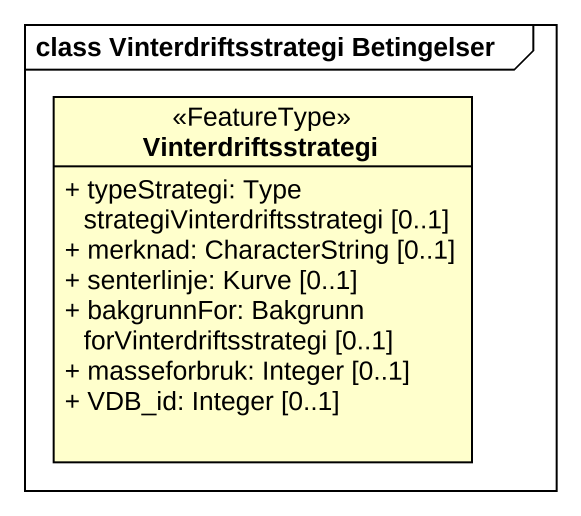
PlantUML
@startuml
mainframe class Vinterdriftsstrategi Betingelser
hide circle
hide empty members
skinparam classAttributeIconSize 0
class Vinterdriftsstrategi <<FeatureType>> {
  + typeStrategi: Type strategiVinterdriftsstrategi [0..1]
  + merknad: CharacterString [0..1]
  + senterlinje: Kurve [0..1]
  + bakgrunnFor: Bakgrunn forVinterdriftsstrategi [0..1]
  + masseforbruk: Integer [0..1]
  + VDB_id: Integer [0..1]
}
@enduml
